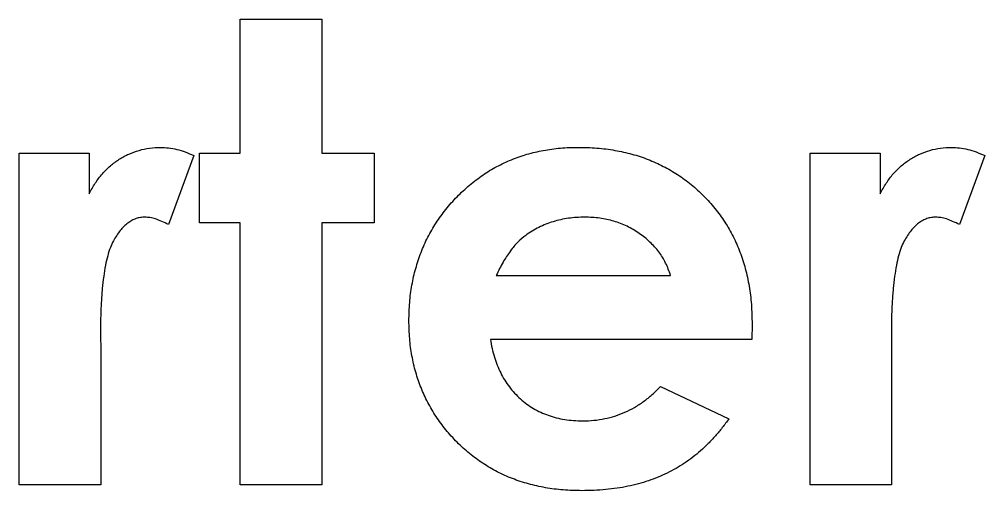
# Model space of a CAD drawing. Extents: x 27 to 155, y 115 to 287.
# Drawn here: x 101.23 to 107.99, y 232.1 to 235.39 of the extents above; entities that cross this region are included whole.
import ezdxf

# ---------------------------------------------------------------- set-up
doc = ezdxf.new("R2010")
doc.units = 0
doc.layers.get('0').update_dxf_attribs({"linetype": 'CONTINUOUS'})

msp = doc.modelspace()

# ---------------------------------------------------------------- linework, layer by layer
at = {"color": 3}
for points in [[(102.780705, 235.394555), (103.350576, 235.394555)], [(102.780705, 234.458339), (102.780705, 235.394555)], [(103.350576, 235.394555), (103.350576, 234.458339)], [(101.23391, 234.458339), (101.722372, 234.458339)], [(101.23391, 232.138148), (101.23391, 234.458339)], [(101.722372, 234.458339), (101.722372, 234.172767)], [(102.455063, 234.441801), (102.278251, 233.959063)], [(102.495768, 233.969877), (102.495768, 234.458339)], [(102.495768, 234.458339), (102.780705, 234.458339)], [(103.350576, 234.458339), (103.716921, 234.458339)], [(103.716921, 234.458339), (103.716921, 233.969877)], [(106.769806, 234.458339), (107.258268, 234.458339)], [(106.769806, 232.138148), (106.769806, 234.458339)], [(107.258268, 234.458339), (107.258268, 234.172767)], [(107.990962, 234.441801), (107.814147, 233.959063)], [(102.780705, 233.969877), (102.495768, 233.969877)], [(102.780705, 232.138148), (102.780705, 233.969877)], [(103.350576, 233.969877), (103.350576, 232.138148)], [(103.716921, 233.969877), (103.350576, 233.969877)], [(104.571729, 233.60353), (105.792882, 233.60353)], [(106.362754, 233.263261), (106.360778, 233.155774)], [(101.801874, 233.190755), (101.803849, 233.077544)], [(107.33777, 233.190755), (107.339745, 233.077544)], [(106.360846, 233.155774), (104.531025, 233.155774)], [(101.803781, 233.077544), (101.803781, 232.138148)], [(107.339678, 233.077544), (107.339678, 232.138148)], [(105.722922, 232.826954), (106.199934, 232.599895)], [(101.803781, 232.138148), (101.23391, 232.138148)], [(103.350576, 232.138148), (102.780705, 232.138148)], [(107.339678, 232.138148), (106.769806, 232.138148)]]:
    msp.add_lwpolyline(points, dxfattribs=at)
for points in [[(102.000947, 234.451978), (102.024033, 234.462307), (102.04787, 234.470943), (102.07218, 234.478055)], [(102.07218, 234.478055), (102.096367, 234.485139), (102.121033, 234.490699), (102.145959, 234.493944)], [(102.145959, 234.493944), (102.171415, 234.497246), (102.197174, 234.498149), (102.222915, 234.499024)], [(102.222915, 234.499044), (102.241598, 234.498197), (102.260301, 234.497351), (102.278886, 234.495234)], [(102.278886, 234.495234), (102.298133, 234.492976), (102.31729, 234.489674), (102.336129, 234.485046)], [(102.336129, 234.485046), (102.356195, 234.480135), (102.375933, 234.473842), (102.395277, 234.466589)], [(104.787333, 234.450705), (104.824747, 234.461627), (104.862822, 234.470263), (104.901182, 234.477432)], [(104.901182, 234.477432), (104.940777, 234.484826), (104.980675, 234.49064), (105.020753, 234.49397)], [(105.020753, 234.49397), (105.062175, 234.497413), (105.103795, 234.498231), (105.145411, 234.49905)], [(105.145417, 234.499044), (105.189347, 234.498197), (105.233281, 234.497351), (105.277073, 234.493964)], [(105.277073, 234.493964), (105.319263, 234.490803), (105.361325, 234.485441), (105.403004, 234.478075)], [(105.403004, 234.478075), (105.443031, 234.470991), (105.482703, 234.462017), (105.521941, 234.451349)], [(107.536844, 234.451978), (107.559929, 234.462307), (107.583769, 234.470943), (107.608076, 234.478055)], [(107.608076, 234.478055), (107.632263, 234.485139), (107.656929, 234.490699), (107.681855, 234.493944)], [(107.681855, 234.493944), (107.70734, 234.497246), (107.73307, 234.498149), (107.758814, 234.499024)], [(107.758814, 234.499044), (107.777497, 234.498197), (107.7962, 234.497351), (107.814785, 234.495234)], [(107.814785, 234.495234), (107.834032, 234.492976), (107.853186, 234.489674), (107.872025, 234.485046)], [(107.872025, 234.485046), (107.892091, 234.480135), (107.911829, 234.473842), (107.931176, 234.466589)], [(101.871199, 234.369295), (101.89087, 234.3862), (101.911664, 234.40179), (101.933527, 234.415724)], [(101.933527, 234.415724), (101.955061, 234.42944), (101.977636, 234.441575), (102.000947, 234.451978)], [(102.395277, 234.466589), (102.415484, 234.459025), (102.435273, 234.450389), (102.455063, 234.441781)], [(104.575539, 234.364207), (104.60924, 234.382071), (104.643902, 234.398082), (104.679211, 234.412546)], [(104.679211, 234.412546), (104.714604, 234.427052), (104.75065, 234.439978), (104.787333, 234.450705)], [(105.521941, 234.451349), (105.560266, 234.440935), (105.598172, 234.428884), (105.635151, 234.414459)], [(105.635151, 234.414459), (105.671391, 234.40032), (105.706743, 234.383928), (105.741366, 234.36612)], [(107.407095, 234.369295), (107.426766, 234.3862), (107.44756, 234.40179), (107.469426, 234.415724)], [(107.469426, 234.415724), (107.49096, 234.42944), (107.513535, 234.441575), (107.536844, 234.451978)], [(107.931176, 234.466589), (107.951383, 234.459025), (107.971172, 234.450389), (107.990959, 234.441781)], [(101.815228, 234.313963), (101.832529, 234.333718), (101.851282, 234.352181), (101.871199, 234.369295)], [(104.477594, 234.305059), (104.509082, 234.326592), (104.541831, 234.346334), (104.575539, 234.364207)], [(105.741366, 234.36612), (105.775774, 234.348425), (105.809466, 234.329344), (105.841856, 234.308245)], [(107.351127, 234.313963), (107.368427, 234.333718), (107.387178, 234.352181), (107.407095, 234.369295)], [(101.765619, 234.247816), (101.780521, 234.271014), (101.797064, 234.293202), (101.815228, 234.313963)], [(104.38537, 234.234461), (104.414963, 234.259466), (104.44563, 234.283189), (104.477594, 234.305059)], [(105.841856, 234.308245), (105.87451, 234.286965), (105.905839, 234.263651), (105.935986, 234.238917)], [(107.301518, 234.247816), (107.31642, 234.271014), (107.332963, 234.293202), (107.351127, 234.313963)], [(101.722372, 234.172767), (101.7362, 234.198139), (101.750001, 234.223525), (101.765619, 234.247816)], [(104.298236, 234.153686), (104.325951, 234.181993), (104.355098, 234.208889), (104.38537, 234.234461)], [(105.935986, 234.238917), (105.966528, 234.213856), (105.995857, 234.187361), (106.023757, 234.159415)], [(107.258268, 234.172767), (107.272097, 234.198139), (107.285897, 234.223525), (107.301518, 234.247816)], [(104.219369, 234.064642), (104.244177, 234.095593), (104.270491, 234.125348), (104.298236, 234.153686)], [(106.023757, 234.159415), (106.051782, 234.131362), (106.078339, 234.10185), (106.103259, 234.071009)], [(104.150679, 233.969877), (104.171987, 234.002579), (104.194957, 234.03419), (104.219369, 234.064642)], [(106.103259, 234.071009), (106.127784, 234.04065), (106.150723, 234.008999), (106.171949, 233.976242)], [(102.051191, 234.000422), (102.04089, 233.996782), (102.030956, 233.992181), (102.021299, 233.987073)], [(102.081719, 234.008042), (102.071334, 234.006631), (102.061089, 234.003894), (102.051191, 234.000422)], [(102.114158, 234.010582), (102.103293, 234.010018), (102.092455, 234.009736), (102.081719, 234.008042)], [(102.148502, 234.00741), (102.137156, 234.009103), (102.125642, 234.00995), (102.114158, 234.010599)], [(102.187299, 233.997871), (102.174599, 234.001963), (102.161645, 234.005378), (102.148502, 234.00741)], [(102.230549, 233.981333), (102.216382, 233.987485), (102.202017, 233.99313), (102.187299, 233.997871)], [(105.077364, 234.002962), (105.041234, 233.998052), (105.005542, 233.989529), (104.970512, 233.978804)], [(105.191848, 234.010582), (105.153525, 234.009453), (105.115205, 234.008042), (105.077364, 234.002962)], [(105.296789, 234.003595), (105.262022, 234.008025), (105.226934, 234.009295), (105.191848, 234.010594)], [(105.395372, 233.982597), (105.363134, 233.992249), (105.330109, 233.999361), (105.296789, 234.003595)], [(107.58709, 234.000422), (107.576789, 233.996782), (107.566855, 233.992181), (107.557197, 233.987073)], [(107.617618, 234.008042), (107.607233, 234.006631), (107.596988, 234.003894), (107.58709, 234.000422)], [(107.650054, 234.010582), (107.639189, 234.010018), (107.628351, 234.009736), (107.617618, 234.008042)], [(107.684401, 234.00741), (107.673055, 234.009103), (107.661541, 234.00995), (107.650054, 234.010599)], [(107.723198, 233.997871), (107.710498, 234.001963), (107.697544, 234.005378), (107.684401, 234.00741)], [(107.766445, 233.981333), (107.752306, 233.987485), (107.737913, 233.99313), (107.723198, 233.997871)], [(101.965952, 233.945728), (101.956751, 233.936612), (101.947918, 233.927186), (101.939875, 233.917108)], [(101.992678, 233.969265), (101.983167, 233.962181), (101.974419, 233.95411), (101.965952, 233.945728)], [(102.021299, 233.987073), (102.011336, 233.981796), (102.001684, 233.975982), (101.992678, 233.969265)], [(102.278251, 233.959065), (102.262446, 233.966714), (102.246642, 233.974334), (102.230549, 233.981333)], [(104.092804, 233.870022), (104.110245, 233.90432), (104.129665, 233.937628), (104.150679, 233.969877)], [(104.870659, 233.939369), (104.838669, 233.923085), (104.808551, 233.903242), (104.778435, 233.883402)], [(104.970512, 233.978804), (104.936186, 233.968277), (104.902494, 233.955577), (104.870659, 233.939369)], [(105.487594, 233.946981), (105.457856, 233.961261), (105.426993, 233.973143), (105.395372, 233.982597)], [(105.572822, 233.897372), (105.545814, 233.916139), (105.517259, 233.932745), (105.487594, 233.946981)], [(106.171949, 233.976242), (106.193229, 233.943388), (106.212815, 233.909423), (106.230462, 233.874481)], [(107.501848, 233.945728), (107.492648, 233.936612), (107.483814, 233.927186), (107.475771, 233.917108)], [(107.528574, 233.969265), (107.519064, 233.962181), (107.510315, 233.95411), (107.501848, 233.945728)], [(107.557197, 233.987073), (107.547235, 233.981796), (107.537583, 233.975982), (107.528574, 233.969265)], [(107.814147, 233.959065), (107.798342, 233.966714), (107.782538, 233.974334), (107.766445, 233.981333)], [(101.915716, 233.882761), (101.907447, 233.870061), (101.899347, 233.857276), (101.892179, 233.843964)], [(101.939875, 233.917108), (101.931154, 233.906186), (101.923365, 233.894502), (101.915716, 233.882761)], [(104.045738, 233.763807), (104.059651, 233.799971), (104.075233, 233.835497), (104.092804, 233.870022)], [(104.778435, 233.883379), (104.759639, 233.868252), (104.740854, 233.853156), (104.723737, 233.836313)], [(105.647871, 233.836313), (105.624362, 233.858467), (105.599326, 233.878957), (105.572822, 233.897372)], [(106.230462, 233.874481), (106.248327, 233.83913), (106.264196, 233.802782), (106.278164, 233.765721)], [(107.451612, 233.882761), (107.443343, 233.870061), (107.435244, 233.857276), (107.428075, 233.843964)], [(107.475771, 233.917108), (107.46705, 233.906186), (107.459261, 233.894502), (107.451612, 233.882761)], [(101.871182, 233.797536), (101.864098, 233.778965), (101.858087, 233.760045), (101.852753, 233.74093)], [(101.892179, 233.843964), (101.884136, 233.829006), (101.877249, 233.813416), (101.871182, 233.797536)], [(104.723737, 233.836313), (104.704377, 233.817235), (104.687133, 233.795964), (104.670947, 233.773984)], [(105.7102, 233.767623), (105.691573, 233.792346), (105.670412, 233.815081), (105.647871, 233.836313)], [(107.407078, 233.797536), (107.399994, 233.778965), (107.394011, 233.760045), (107.38862, 233.74093)], [(107.428075, 233.843964), (107.420032, 233.829006), (107.413146, 233.813416), (107.407078, 233.797536)], [(101.852753, 233.74093), (101.846572, 233.718889), (101.84121, 233.69661), (101.836863, 233.674148)], [(104.008849, 233.652504), (104.019404, 233.690153), (104.031709, 233.727305), (104.045738, 233.763807)], [(104.670947, 233.773984), (104.652575, 233.749007), (104.635529, 233.72315), (104.620066, 233.69639)], [(105.757904, 233.689394), (105.744583, 233.716882), (105.728615, 233.743213), (105.7102, 233.767623)], [(106.278164, 233.765721), (106.292388, 233.727996), (106.304608, 233.689535), (106.315053, 233.650602)], [(107.38862, 233.74093), (107.38244, 233.718889), (107.377078, 233.69661), (107.372731, 233.674148)], [(101.836863, 233.674148), (101.831896, 233.648663), (101.828227, 233.622936), (101.824784, 233.597189)], [(104.620066, 233.69639), (104.602624, 233.666198), (104.587175, 233.634863), (104.571729, 233.60353)], [(105.792882, 233.60353), (105.78213, 233.632551), (105.771377, 233.661572), (105.757904, 233.689394)], [(107.372731, 233.674148), (107.367764, 233.648663), (107.364095, 233.622936), (107.360652, 233.597189)], [(101.824784, 233.597189), (101.820946, 233.568405), (101.81739, 233.539587), (101.814596, 233.510691)], [(103.982122, 233.536113), (103.989206, 233.575308), (103.998096, 233.614162), (104.008849, 233.652504)], [(106.315053, 233.650602), (106.325834, 233.61034), (106.334695, 233.569576), (106.341779, 233.528485)], [(107.360652, 233.597189), (107.356814, 233.568405), (107.353258, 233.539587), (107.350464, 233.510691)], [(103.966233, 233.413361), (103.969394, 233.454492), (103.974784, 233.495487), (103.982122, 233.536113)], [(106.341779, 233.528485), (106.349117, 233.485725), (106.354507, 233.442616), (106.357668, 233.399374)], [(101.814596, 233.510691), (101.81152, 233.478534), (101.809403, 233.446282), (101.807597, 233.414018)], [(107.350464, 233.510691), (107.347388, 233.478534), (107.345271, 233.446282), (107.343465, 233.414018)], [(101.807597, 233.414018), (101.805621, 233.378416), (101.804041, 233.342799), (101.803138, 233.307166)], [(103.961153, 233.285522), (103.962, 233.328183), (103.962846, 233.370847), (103.966233, 233.413361)], [(106.357668, 233.399374), (106.36097, 233.3541), (106.361873, 233.308684), (106.362748, 233.263266)], [(107.343465, 233.414018), (107.341489, 233.378416), (107.339909, 233.342799), (107.339006, 233.307166)], [(101.803138, 233.307166), (101.802291, 233.268383), (101.802009, 233.229577), (101.801727, 233.190775)], [(103.966239, 233.160856), (103.962937, 233.202306), (103.962033, 233.243912), (103.961159, 233.285517)], [(107.339006, 233.307166), (107.338159, 233.268383), (107.337877, 233.229577), (107.337595, 233.190775)], [(103.982128, 233.041284), (103.974846, 233.080855), (103.969399, 233.120784), (103.966239, 233.160856)], [(104.531025, 233.155774), (104.53475, 233.134522), (104.538475, 233.113251), (104.543104, 233.092172)], [(104.543104, 233.092172), (104.547563, 233.071824), (104.552869, 233.051656), (104.558993, 233.031751)], [(104.008854, 232.926801), (103.99813, 232.9645), (103.98924, 233.002722), (103.982128, 233.041284)], [(104.558993, 233.031751), (104.564976, 233.012391), (104.571749, 232.99329), (104.579341, 232.974508)], [(104.045743, 232.818044), (104.031632, 232.853641), (104.019356, 232.889974), (104.008854, 232.926801)], [(104.579341, 232.974508), (104.586679, 232.956389), (104.59475, 232.938558), (104.603499, 232.921083)], [(104.603499, 232.921083), (104.612107, 232.903952), (104.621392, 232.88714), (104.631496, 232.870839)], [(104.631496, 232.870839), (104.641543, 232.85464), (104.65238, 232.838928), (104.663931, 232.823773)], [(104.09281, 232.715007), (104.075397, 232.748533), (104.059671, 232.782933), (104.045743, 232.818044)], [(104.663931, 232.823773), (104.675531, 232.808561), (104.687836, 232.793922), (104.700821, 232.779887)], [(105.664409, 232.770351), (105.684645, 232.788442), (105.703779, 232.807692), (105.722922, 232.826956)], [(104.150685, 232.616424), (104.129659, 232.648228), (104.110378, 232.681175), (104.09281, 232.715007)], [(104.700821, 232.779887), (104.713746, 232.765889), (104.72735, 232.75254), (104.741526, 232.739818)], [(104.741526, 232.739818), (104.755778, 232.727033), (104.77064, 232.714926), (104.786049, 232.703566)], [(105.539749, 232.680034), (105.561678, 232.69265), (105.582844, 232.706535), (105.60335, 232.721377)], [(105.60335, 232.721377), (105.624517, 232.736674), (105.644961, 232.752969), (105.664409, 232.770351)], [(104.786049, 232.703566), (104.801204, 232.69239), (104.816885, 232.68192), (104.833112, 232.6724)], [(104.833112, 232.6724), (104.849397, 232.662833), (104.866211, 232.654225), (104.883359, 232.646323)], [(104.883359, 232.646323), (104.900631, 232.638364), (104.918245, 232.631139), (104.936149, 232.624705)], [(105.403004, 232.619599), (105.426795, 232.627135), (105.450121, 232.636194), (105.472967, 232.646326)], [(105.472967, 232.646326), (105.495798, 232.656429), (105.518131, 232.667605), (105.539749, 232.680034)], [(104.219375, 232.523568), (104.194935, 232.553328), (104.171922, 232.584293), (104.150685, 232.616424)], [(104.936149, 232.624705), (104.954522, 232.618101), (104.973202, 232.612343), (104.992116, 232.607546)], [(104.992116, 232.607546), (105.011618, 232.602578), (105.031379, 232.598599), (105.051267, 232.595466)], [(105.051267, 232.595466), (105.071728, 232.592249), (105.092317, 232.589907), (105.112961, 232.588467)], [(105.112961, 232.588467), (105.134551, 232.587056), (105.156192, 232.586492), (105.177836, 232.585927)], [(105.177855, 232.585902), (105.203989, 232.586466), (105.230103, 232.587313), (105.256084, 232.589712)], [(105.256084, 232.589712), (105.281259, 232.59197), (105.306314, 232.59609), (105.331136, 232.60117)], [(105.331136, 232.60117), (105.355407, 232.606137), (105.37943, 232.612149), (105.403004, 232.619599)], [(106.199934, 232.599895), (106.18492, 232.579151), (106.169897, 232.558388), (106.154141, 232.538201)], [(104.298242, 232.436431), (104.270641, 232.464259), (104.244253, 232.493285), (104.219375, 232.523568)], [(106.154141, 232.538201), (106.138675, 232.518389), (106.122501, 232.499119), (106.105805, 232.480323)], [(106.105805, 232.480323), (106.089379, 232.461809), (106.072418, 232.443769), (106.054923, 232.426263)], [(104.385375, 232.356929), (104.354929, 232.381821), (104.325959, 232.408514), (104.298242, 232.436431)], [(106.002133, 232.376651), (105.984381, 232.361016), (105.966133, 232.345979), (105.947436, 232.331496)], [(106.054923, 232.426263), (106.037848, 232.409189), (106.020258, 232.392614), (106.002133, 232.376651)], [(104.479508, 232.288239), (104.446982, 232.309519), (104.415457, 232.332342), (104.385375, 232.356929)], [(105.947436, 232.331496), (105.928837, 232.317074), (105.909773, 232.303217), (105.890195, 232.290153)], [(104.579361, 232.229726), (104.545105, 232.247506), (104.511811, 232.267107), (104.479508, 232.288239)], [(105.83041, 232.253264), (105.810174, 232.241608), (105.789654, 232.230488), (105.768716, 232.220193)], [(105.890195, 232.290153), (105.870722, 232.277142), (105.85071, 232.26495), (105.83041, 232.253264)], [(104.68494, 232.182025), (104.648914, 232.195967), (104.613654, 232.211935), (104.579361, 232.229726)], [(104.797516, 232.145136), (104.759419, 232.155606), (104.721779, 232.16777), (104.68494, 232.182025)], [(105.704476, 232.191573), (105.682265, 232.182626), (105.659741, 232.17447), (105.637059, 232.166765)], [(105.768716, 232.220193), (105.74769, 232.209835), (105.726224, 232.200324), (105.704476, 232.191573)], [(104.915815, 232.118409), (104.875993, 232.125493), (104.836516, 232.134411), (104.797516, 232.145136)], [(105.040475, 232.10252), (104.998709, 232.105681), (104.957078, 232.111072), (104.915815, 232.118409)], [(105.338767, 232.1051), (105.311476, 232.10256), (105.284109, 232.100528), (105.256719, 232.099371)], [(105.417634, 232.114639), (105.391444, 232.110772), (105.365132, 232.10764), (105.338767, 232.1051)], [(105.493955, 232.127988), (105.46864, 232.122852), (105.443184, 232.118392), (105.417634, 232.114639)], [(105.567096, 232.145147), (105.542938, 232.138571), (105.518506, 232.132955), (105.493955, 232.127988)], [(105.637059, 232.166765), (105.613945, 232.15892), (105.590645, 232.151554), (105.567096, 232.145147)], [(105.171494, 232.09744), (105.127772, 232.098287), (105.08405, 232.099134), (105.040475, 232.10252)], [(105.256719, 232.099371), (105.228331, 232.098242), (105.199914, 232.097677), (105.171494, 232.097395)]]:
    msp.add_open_spline(points, degree=3, dxfattribs=at)

doc.saveas('drawing.dxf')
